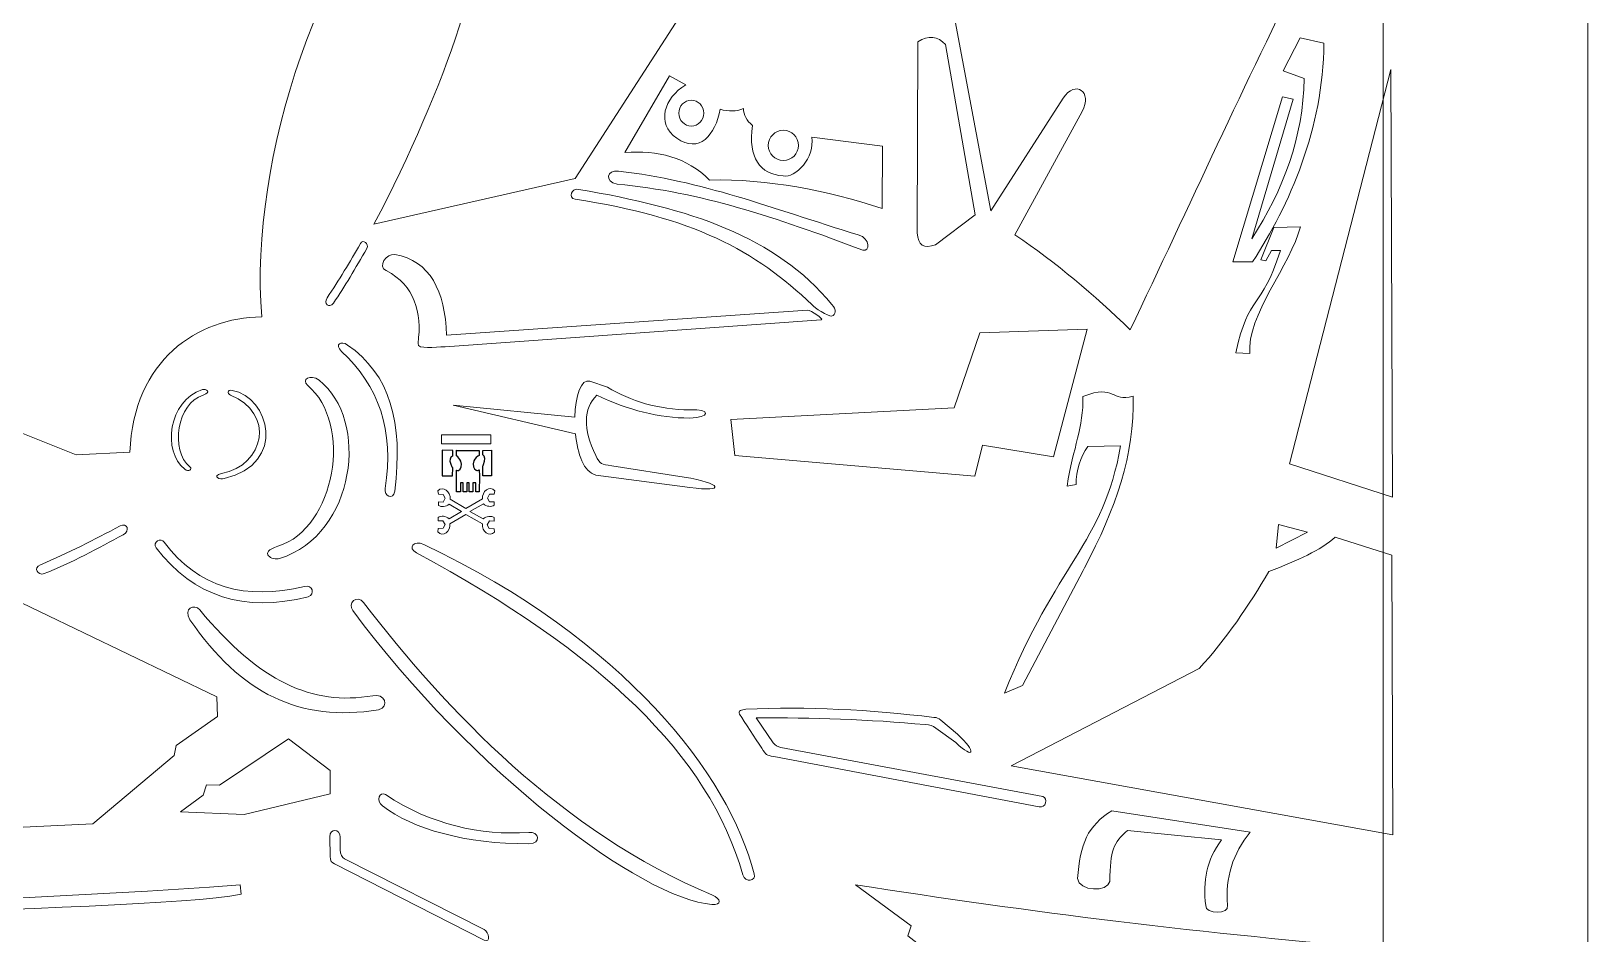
# Model space of a CAD drawing. Header units: centimetres. Extents: x -10 to 206, y -12 to 16.
# Drawn here: x 187.4 to 198.84, y -0.41 to 6.23 of the extents above; entities that cross this region are included whole.
import ezdxf

# ---------------------------------------------------------------- set-up
doc = ezdxf.new("R2010")
doc.units = ezdxf.units.CM
doc.header["$MEASUREMENT"] = 0
doc.layers.add('layer 1', color=7, linetype='Continuous', plot=False)

msp = doc.modelspace()

# ---------------------------------------------------------------- linework, layer by layer
at = {"layer": 'layer 1', "color": 7, "lineweight": 9}
msp.add_lwpolyline([(197.33625, -6.96712), (198.84105, -6.96712), (198.84105, 10.61528), (197.33625, 10.61528), (197.33625, -6.96712)], close=True, dxfattribs=at)
at = {"layer": 'layer 1', "color": 240, "lineweight": 9}
for centre, major_axis, ratio in [((192.24951, 5.62471), (0, 0.0953), 0.95918153), ((192.92637, 5.38742), (0, 0.11086), 1)]:
    msp.add_ellipse(centre, major_axis=major_axis, ratio=ratio, dxfattribs=at)
for points, knots in [([(182.8959, 9.22504), (182.8959, 9.22504), (182.8959, 5.0444), (182.8959, 5.0444), (182.8959, 5.0444), (182.8959, 5.0444), (187.7273, 3.11184), (187.7273, 3.11184), (187.7273, 3.11184), (187.7273, 3.11184), (188.1217, 3.13156), (188.1217, 3.13156), (188.1217, 3.13156), (188.14889, 3.80808), (188.61732, 4.1202), (189.0909, 4.1271), (189.0909, 4.1271), (188.99804, 5.28841), (189.52366, 6.88439), (190.36978, 7.7066), (190.36978, 7.7066), (190.61178, 7.94175), (190.79447, 7.82325), (190.78326, 7.49604), (190.78326, 7.49604), (190.75764, 6.74878), (190.45764, 5.84366), (189.91622, 4.80776), (189.91622, 4.80776), (189.91622, 4.80776), (191.39522, 5.143), (191.39522, 5.143), (191.39522, 5.143), (191.39522, 5.143), (192.3615, 6.64172), (192.3615, 6.64172), (192.3615, 6.64172), (193.09433, 7.07854), (194.07708, 6.90244), (194.18927, 6.2996), (194.18927, 6.2996), (194.18927, 6.2996), (194.45182, 4.90636), (194.45182, 4.90636), (194.45182, 4.90636), (194.45182, 4.90636), (194.98426, 5.7346), (194.98426, 5.7346), (194.98426, 5.7346), (195.07121, 5.86986), (195.20312, 5.78472), (195.1223, 5.636), (195.1223, 5.636), (195.1223, 5.636), (194.6293, 4.72888), (194.6293, 4.72888), (194.6293, 4.72888), (194.93303, 4.52832), (195.20902, 4.28612), (195.47726, 4.03226), (195.47726, 4.03226), (195.90452, 4.92838), (196.32821, 5.86621), (196.75906, 6.7206), (196.75906, 6.7206), (196.85043, 6.90181), (196.99533, 6.89687), (197.13374, 6.77976), (197.13374, 6.77976), (197.13374, 6.77976), (197.3901, 6.56284), (197.3901, 6.56284), (197.3901, 6.56284), (197.3901, 6.56284), (197.37038, 9.22504), (197.37038, 9.22504), (197.37038, 9.22504), (197.37038, 9.22504), (182.8959, 9.22504), (182.8959, 9.22504)], [0, 0, 0, 0, 0.04761905, 0.04761905, 0.04761905, 0.04761905, 0.0952381, 0.0952381, 0.0952381, 0.0952381, 0.14285714, 0.14285714, 0.14285714, 0.14285714, 0.19047619, 0.19047619, 0.19047619, 0.19047619, 0.23809524, 0.23809524, 0.23809524, 0.23809524, 0.28571429, 0.28571429, 0.28571429, 0.28571429, 0.33333333, 0.33333333, 0.33333333, 0.33333333, 0.38095238, 0.38095238, 0.38095238, 0.38095238, 0.42857143, 0.42857143, 0.42857143, 0.42857143, 0.47619048, 0.47619048, 0.47619048, 0.47619048, 0.52380952, 0.52380952, 0.52380952, 0.52380952, 0.57142857, 0.57142857, 0.57142857, 0.57142857, 0.61904762, 0.61904762, 0.61904762, 0.61904762, 0.66666667, 0.66666667, 0.66666667, 0.66666667, 0.71428571, 0.71428571, 0.71428571, 0.71428571, 0.76190476, 0.76190476, 0.76190476, 0.76190476, 0.80952381, 0.80952381, 0.80952381, 0.80952381, 0.85714286, 0.85714286, 0.85714286, 0.85714286, 0.9047619, 0.9047619, 0.9047619, 0.9047619, 1, 1, 1, 1]), ([(193.91463, 6.14966), (193.91463, 6.14966), (193.91046, 4.74437), (193.91046, 4.74437), (193.91046, 4.74437), (193.91602, 4.65403), (193.9605, 4.62484), (194.0439, 4.6568), (194.0439, 4.6568), (194.0439, 4.6568), (194.3358, 4.87781), (194.3358, 4.87781), (194.3358, 4.87781), (194.3358, 4.87781), (194.11896, 6.12881), (194.11896, 6.12881), (194.11896, 6.12881), (194.06196, 6.19137), (193.99385, 6.19831), (193.91463, 6.14966)], [0, 0, 0, 0, 0.16666667, 0.16666667, 0.16666667, 0.16666667, 0.33333333, 0.33333333, 0.33333333, 0.33333333, 0.5, 0.5, 0.5, 0.5, 0.66666667, 0.66666667, 0.66666667, 0.66666667, 1, 1, 1, 1]), ([(196.59642, 5.74484), (196.59642, 5.74484), (196.67538, 5.72792), (196.67538, 5.72792), (196.67538, 5.72792), (196.67538, 5.72792), (196.37082, 4.70144), (196.37082, 4.70144), (196.37082, 4.70144), (196.6009, 5.06028), (196.74988, 5.44617), (196.75434, 5.8802), (196.75434, 5.8802), (196.75434, 5.8802), (196.60206, 5.9366), (196.60206, 5.9366), (196.60206, 5.9366), (196.60206, 5.9366), (196.72614, 6.17912), (196.72614, 6.17912), (196.72614, 6.17912), (196.72614, 6.17912), (196.90098, 6.13964), (196.90098, 6.13964), (196.90098, 6.13964), (196.89464, 5.51079), (196.6491, 4.94833), (196.37646, 4.53224), (196.37646, 4.53224), (196.37646, 4.53224), (196.22982, 4.53224), (196.22982, 4.53224), (196.22982, 4.53224), (196.22982, 4.53224), (196.59642, 5.74484), (196.59642, 5.74484)], [0, 0, 0, 0, 0.1, 0.1, 0.1, 0.1, 0.2, 0.2, 0.2, 0.2, 0.3, 0.3, 0.3, 0.3, 0.4, 0.4, 0.4, 0.4, 0.5, 0.5, 0.5, 0.5, 0.6, 0.6, 0.6, 0.6, 0.7, 0.7, 0.7, 0.7, 0.8, 0.8, 0.8, 0.8, 1, 1, 1, 1]), ([(192.08808, 5.89895), (192.08808, 5.89895), (192.20867, 5.83282), (192.20867, 5.83282), (192.20867, 5.83282), (192.05015, 5.73592), (191.98846, 5.54829), (192.14254, 5.43993), (192.14254, 5.43993), (192.30607, 5.32493), (192.42779, 5.46199), (192.46152, 5.65388), (192.46152, 5.65388), (192.52375, 5.63443), (192.58079, 5.63574), (192.63268, 5.65777), (192.63268, 5.65777), (192.63397, 5.6111), (192.65601, 5.56962), (192.69881, 5.53329), (192.69881, 5.53329), (192.66508, 5.296), (192.75585, 5.17283), (192.92443, 5.16374), (192.92443, 5.16374), (193.01584, 5.14365), (193.15977, 5.29797), (193.13449, 5.44771), (193.13449, 5.44771), (193.13449, 5.44771), (193.65575, 5.38158), (193.65575, 5.38158), (193.65575, 5.38158), (193.65575, 5.38158), (193.65186, 4.92256), (193.65186, 4.92256), (193.65186, 4.92256), (193.23869, 5.05953), (192.8176, 5.1409), (192.38372, 5.13262), (192.38372, 5.13262), (192.21479, 5.3004), (192.00282, 5.3539), (191.76132, 5.3349), (191.76132, 5.3349), (191.76132, 5.3349), (192.08808, 5.89895), (192.08808, 5.89895)], [0, 0, 0, 0, 0.07692308, 0.07692308, 0.07692308, 0.07692308, 0.15384615, 0.15384615, 0.15384615, 0.15384615, 0.23076923, 0.23076923, 0.23076923, 0.23076923, 0.30769231, 0.30769231, 0.30769231, 0.30769231, 0.38461538, 0.38461538, 0.38461538, 0.38461538, 0.46153846, 0.46153846, 0.46153846, 0.46153846, 0.53846154, 0.53846154, 0.53846154, 0.53846154, 0.61538462, 0.61538462, 0.61538462, 0.61538462, 0.69230769, 0.69230769, 0.69230769, 0.69230769, 0.76923077, 0.76923077, 0.76923077, 0.76923077, 0.84615385, 0.84615385, 0.84615385, 0.84615385, 1, 1, 1, 1]), ([(197.39345, 5.94473), (197.39345, 5.94473), (197.4046, 2.80043), (197.4046, 2.80043), (197.4046, 2.80043), (197.4046, 2.80043), (196.6464, 3.04573), (196.6464, 3.04573), (196.6464, 3.04573), (196.6464, 3.04573), (197.39345, 5.94473), (197.39345, 5.94473)], [0, 0, 0, 0, 0.25, 0.25, 0.25, 0.25, 0.5, 0.5, 0.5, 0.5, 1, 1, 1, 1]), ([(191.70335, 5.1023), (191.61, 5.11807), (191.62855, 5.21026), (191.71401, 5.19824), (191.71401, 5.19824), (192.33115, 5.12764), (192.83154, 4.92774), (193.47717, 4.72898), (193.47717, 4.72898), (193.56935, 4.70463), (193.56387, 4.59959), (193.51022, 4.61727), (193.51022, 4.61727), (192.8683, 4.85847), (192.31669, 5.04622), (191.70335, 5.1023)], [0, 0, 0, 0, 0.2, 0.2, 0.2, 0.2, 0.4, 0.4, 0.4, 0.4, 0.6, 0.6, 0.6, 0.6, 1, 1, 1, 1]), ([(193.1373, 4.21518), (192.72187, 4.61594), (192.25687, 4.86141), (191.39505, 4.99115), (191.39505, 4.99115), (191.34423, 5.00079), (191.36437, 5.07686), (191.42271, 5.06323), (191.42271, 5.06323), (192.23716, 4.92625), (192.87256, 4.71864), (193.28231, 4.21847), (193.28231, 4.21847), (193.31886, 4.17893), (193.31487, 4.14019), (193.28078, 4.13275), (193.28078, 4.13275), (193.25566, 4.12727), (193.15244, 4.19655), (193.1373, 4.21518)], [0, 0, 0, 0, 0.16666667, 0.16666667, 0.16666667, 0.16666667, 0.33333333, 0.33333333, 0.33333333, 0.33333333, 0.5, 0.5, 0.5, 0.5, 0.66666667, 0.66666667, 0.66666667, 0.66666667, 1, 1, 1, 1]), ([(189.8164, 4.66543), (189.74095, 4.53017), (189.6587, 4.39735), (189.57209, 4.26575), (189.57209, 4.26575), (189.54572, 4.22409), (189.58328, 4.18521), (189.61945, 4.22834), (189.61945, 4.22834), (189.70094, 4.34887), (189.77958, 4.48396), (189.86476, 4.63041), (189.86476, 4.63041), (189.88153, 4.66387), (189.83667, 4.70102), (189.8164, 4.66543)], [0, 0, 0, 0, 0.2, 0.2, 0.2, 0.2, 0.4, 0.4, 0.4, 0.4, 0.6, 0.6, 0.6, 0.6, 1, 1, 1, 1]), ([(196.43614, 4.54496), (196.43614, 4.54496), (196.53262, 4.78348), (196.53262, 4.78348), (196.53262, 4.78348), (196.53262, 4.78348), (196.72826, 4.78884), (196.72826, 4.78884), (196.72826, 4.78884), (196.65705, 4.51514), (196.3317, 4.13332), (196.35574, 3.8562), (196.35574, 3.8562), (196.35574, 3.8562), (196.2539, 3.86156), (196.2539, 3.86156), (196.2539, 3.86156), (196.34502, 4.30019), (196.4415, 4.17066), (196.58086, 4.61464), (196.58086, 4.61464), (196.58086, 4.61464), (196.51628, 4.61497), (196.51628, 4.61497), (196.51628, 4.61497), (196.51628, 4.61497), (196.47366, 4.5396), (196.47366, 4.5396), (196.47366, 4.5396), (196.47366, 4.5396), (196.43614, 4.54496), (196.43614, 4.54496)], [0, 0, 0, 0, 0.11111111, 0.11111111, 0.11111111, 0.11111111, 0.22222222, 0.22222222, 0.22222222, 0.22222222, 0.33333333, 0.33333333, 0.33333333, 0.33333333, 0.44444444, 0.44444444, 0.44444444, 0.44444444, 0.55555556, 0.55555556, 0.55555556, 0.55555556, 0.66666667, 0.66666667, 0.66666667, 0.66666667, 0.77777778, 0.77777778, 0.77777778, 0.77777778, 1, 1, 1, 1]), ([(193.20386, 4.10457), (193.20386, 4.10457), (190.43872, 3.90727), (190.43872, 3.90727), (190.43872, 3.90727), (190.36481, 3.90727), (190.23644, 3.88393), (190.24033, 3.93061), (190.24033, 3.93061), (190.27064, 4.16597), (190.2152, 4.35658), (190.00693, 4.46743), (190.00693, 4.46743), (189.9382, 4.49466), (190.00952, 4.5958), (190.06917, 4.58413), (190.06917, 4.58413), (190.3298, 4.54362), (190.43872, 4.31347), (190.45039, 3.99285), (190.45039, 3.99285), (190.45039, 3.99285), (193.10284, 4.17494), (193.10284, 4.17494), (193.10284, 4.17494), (193.12751, 4.17676), (193.22986, 4.10786), (193.20386, 4.10457)], [0, 0, 0, 0, 0.125, 0.125, 0.125, 0.125, 0.25, 0.25, 0.25, 0.25, 0.375, 0.375, 0.375, 0.375, 0.5, 0.5, 0.5, 0.5, 0.625, 0.625, 0.625, 0.625, 0.75, 0.75, 0.75, 0.75, 1, 1, 1, 1]), ([(182.89328, 4.28691), (182.89328, 4.28691), (182.90635, -0.35294), (182.90635, -0.35294), (182.90635, -0.35294), (183.29299, -0.04253), (183.776, 0.20481), (184.4094, 0.23521), (184.4094, 0.23521), (184.4094, 0.23521), (187.84835, 0.40025), (187.84835, 0.40025), (187.84835, 0.40025), (187.84835, 0.40025), (188.44803, 0.90178), (188.44803, 0.90178), (188.44803, 0.90178), (188.44803, 0.90178), (188.46264, 0.97533), (188.46264, 0.97533), (188.46264, 0.97533), (188.46264, 0.97533), (188.76658, 1.18932), (188.76658, 1.18932), (188.76658, 1.18932), (188.76658, 1.18932), (188.76171, 1.33309), (188.76171, 1.33309), (188.76171, 1.33309), (188.76171, 1.33309), (187.12796, 2.11729), (187.12796, 2.11729), (187.12796, 2.11729), (186.2811, 1.78481), (185.33439, 1.5209), (184.85378, 1.65984), (184.85378, 1.65984), (184.69646, 1.70531), (184.64461, 1.93437), (184.77536, 2.05194), (184.77536, 2.05194), (185.14224, 2.38185), (185.60747, 2.56389), (186.05622, 2.70544), (186.05622, 2.70544), (186.05622, 2.70544), (182.89328, 4.28691), (182.89328, 4.28691)], [0, 0, 0, 0, 0.07692308, 0.07692308, 0.07692308, 0.07692308, 0.15384615, 0.15384615, 0.15384615, 0.15384615, 0.23076923, 0.23076923, 0.23076923, 0.23076923, 0.30769231, 0.30769231, 0.30769231, 0.30769231, 0.38461538, 0.38461538, 0.38461538, 0.38461538, 0.46153846, 0.46153846, 0.46153846, 0.46153846, 0.53846154, 0.53846154, 0.53846154, 0.53846154, 0.61538462, 0.61538462, 0.61538462, 0.61538462, 0.69230769, 0.69230769, 0.69230769, 0.69230769, 0.76923077, 0.76923077, 0.76923077, 0.76923077, 0.84615385, 0.84615385, 0.84615385, 0.84615385, 1, 1, 1, 1]), ([(192.54003, 3.37226), (192.54003, 3.37226), (194.1818, 3.45767), (194.1818, 3.45767), (194.1818, 3.45767), (194.1818, 3.45767), (194.3716, 4.00809), (194.3716, 4.00809), (194.3716, 4.00809), (194.3716, 4.00809), (195.15927, 4.03656), (195.15927, 4.03656), (195.15927, 4.03656), (195.15927, 4.03656), (194.91253, 3.09705), (194.91253, 3.09705), (194.91253, 3.09705), (194.91253, 3.09705), (194.39058, 3.18246), (194.39058, 3.18246), (194.39058, 3.18246), (194.39058, 3.18246), (194.33364, 2.9547), (194.33364, 2.9547), (194.33364, 2.9547), (194.33364, 2.9547), (192.5685, 3.10654), (192.5685, 3.10654), (192.5685, 3.10654), (192.5685, 3.10654), (192.54003, 3.37226), (192.54003, 3.37226)], [0, 0, 0, 0, 0.11111111, 0.11111111, 0.11111111, 0.11111111, 0.22222222, 0.22222222, 0.22222222, 0.22222222, 0.33333333, 0.33333333, 0.33333333, 0.33333333, 0.44444444, 0.44444444, 0.44444444, 0.44444444, 0.55555556, 0.55555556, 0.55555556, 0.55555556, 0.66666667, 0.66666667, 0.66666667, 0.66666667, 0.77777778, 0.77777778, 0.77777778, 0.77777778, 1, 1, 1, 1]), ([(189.6786, 3.87266), (189.62058, 3.92541), (189.67891, 3.95411), (189.72099, 3.91976), (189.72099, 3.91976), (190.03459, 3.70761), (190.13271, 3.34692), (190.06953, 2.84588), (190.06953, 2.84588), (190.05885, 2.77468), (189.98812, 2.80786), (189.99888, 2.86472), (189.99888, 2.86472), (190.06697, 3.29138), (189.94961, 3.62187), (189.6786, 3.87266)], [0, 0, 0, 0, 0.2, 0.2, 0.2, 0.2, 0.4, 0.4, 0.4, 0.4, 0.6, 0.6, 0.6, 0.6, 1, 1, 1, 1]), ([(189.42783, 3.6238), (189.38098, 3.66286), (189.44583, 3.71232), (189.51294, 3.66022), (189.51294, 3.66022), (189.88332, 3.37271), (189.78663, 2.52956), (189.22231, 2.34927), (189.22231, 2.34927), (189.17094, 2.33286), (189.05952, 2.39284), (189.21059, 2.44007), (189.21059, 2.44007), (189.63375, 2.57235), (189.76327, 3.34404), (189.42783, 3.6238)], [0, 0, 0, 0, 0.2, 0.2, 0.2, 0.2, 0.4, 0.4, 0.4, 0.4, 0.6, 0.6, 0.6, 0.6, 1, 1, 1, 1]), ([(191.39854, 3.26606), (191.41246, 3.11971), (191.45947, 2.98366), (191.54775, 2.96393), (191.54775, 2.96393), (191.54775, 2.96393), (192.2376, 2.87258), (192.2376, 2.87258), (192.2376, 2.87258), (192.5085, 2.83478), (192.47582, 2.90403), (192.19665, 2.94818), (192.19665, 2.94818), (192.19665, 2.94818), (191.66417, 3.0324), (191.66417, 3.0324), (191.66417, 3.0324), (191.58852, 3.04436), (191.58057, 3.03818), (191.54692, 3.10807), (191.54692, 3.10807), (191.45272, 3.30362), (191.45509, 3.45087), (191.55405, 3.54983), (191.55405, 3.54983), (191.78585, 3.44298), (192.01422, 3.38051), (192.2376, 3.38288), (192.2376, 3.38288), (192.38565, 3.38393), (192.4014, 3.45113), (192.2376, 3.44273), (192.2376, 3.44273), (192.00477, 3.44481), (191.80683, 3.50677), (191.6328, 3.60968), (191.6328, 3.60968), (191.6328, 3.60968), (191.50365, 3.65378), (191.50365, 3.65378), (191.50365, 3.65378), (191.43926, 3.67544), (191.39764, 3.5416), (191.3926, 3.3895), (191.3926, 3.3895), (191.3926, 3.3895), (190.49968, 3.47665), (190.49968, 3.47665), (190.49968, 3.47665), (190.49968, 3.47665), (191.39854, 3.26606), (191.39854, 3.26606)], [0, 0, 0, 0, 0.07142857, 0.07142857, 0.07142857, 0.07142857, 0.14285714, 0.14285714, 0.14285714, 0.14285714, 0.21428571, 0.21428571, 0.21428571, 0.21428571, 0.28571429, 0.28571429, 0.28571429, 0.28571429, 0.35714286, 0.35714286, 0.35714286, 0.35714286, 0.42857143, 0.42857143, 0.42857143, 0.42857143, 0.5, 0.5, 0.5, 0.5, 0.57142857, 0.57142857, 0.57142857, 0.57142857, 0.64285714, 0.64285714, 0.64285714, 0.64285714, 0.71428571, 0.71428571, 0.71428571, 0.71428571, 0.78571429, 0.78571429, 0.78571429, 0.78571429, 0.85714286, 0.85714286, 0.85714286, 0.85714286, 1, 1, 1, 1]), ([(188.56327, 3.02285), (188.5842, 3.0054), (188.55523, 2.9833), (188.52524, 3.00658), (188.52524, 3.00658), (188.35977, 3.13503), (188.40297, 3.51172), (188.65509, 3.59227), (188.65509, 3.59227), (188.67804, 3.5996), (188.72781, 3.5728), (188.66033, 3.5517), (188.66033, 3.5517), (188.47127, 3.4926), (188.4134, 3.14784), (188.56327, 3.02285)], [0, 0, 0, 0, 0.2, 0.2, 0.2, 0.2, 0.4, 0.4, 0.4, 0.4, 0.6, 0.6, 0.6, 0.6, 1, 1, 1, 1]), ([(188.86242, 3.55174), (188.83586, 3.56252), (188.83546, 3.59317), (188.87478, 3.58617), (188.87478, 3.58617), (189.1432, 3.53836), (189.28397, 3.04987), (188.81466, 2.93706), (188.81466, 2.93706), (188.78742, 2.92594), (188.71959, 2.95591), (188.7947, 2.97398), (188.7947, 2.97398), (189.11846, 3.0362), (189.1865, 3.42016), (188.86242, 3.55174)], [0, 0, 0, 0, 0.2, 0.2, 0.2, 0.2, 0.4, 0.4, 0.4, 0.4, 0.6, 0.6, 0.6, 0.6, 1, 1, 1, 1]), ([(195.01264, 2.88275), (195.0578, 3.16922), (195.13359, 3.31477), (195.12906, 3.54197), (195.12906, 3.54197), (195.37435, 3.63559), (195.33054, 3.49402), (195.49743, 3.54355), (195.49743, 3.54355), (195.51084, 3.11306), (195.3692, 2.71731), (195.14029, 2.28091), (195.14029, 2.28091), (195.14029, 2.28091), (195.13086, 2.26305), (195.13086, 2.26305), (195.13086, 2.26305), (195.13086, 2.26305), (194.68477, 1.41732), (194.68477, 1.41732), (194.68477, 1.41732), (194.68477, 1.41732), (194.55191, 1.36038), (194.55191, 1.36038), (194.55191, 1.36038), (194.93109, 2.30808), (195.27873, 2.4564), (195.4057, 3.17818), (195.4057, 3.17818), (195.4057, 3.17818), (195.16386, 3.17408), (195.16386, 3.17408), (195.16386, 3.17408), (195.11425, 3.09841), (195.07607, 2.99496), (195.07876, 2.89317), (195.07876, 2.89317), (195.07876, 2.89317), (195.01264, 2.88275), (195.01264, 2.88275)], [0, 0, 0, 0, 0.09090909, 0.09090909, 0.09090909, 0.09090909, 0.18181818, 0.18181818, 0.18181818, 0.18181818, 0.27272727, 0.27272727, 0.27272727, 0.27272727, 0.36363636, 0.36363636, 0.36363636, 0.36363636, 0.45454545, 0.45454545, 0.45454545, 0.45454545, 0.54545455, 0.54545455, 0.54545455, 0.54545455, 0.63636364, 0.63636364, 0.63636364, 0.63636364, 0.72727273, 0.72727273, 0.72727273, 0.72727273, 0.81818182, 0.81818182, 0.81818182, 0.81818182, 1, 1, 1, 1]), ([(190.41402, 3.25976), (190.41402, 3.25976), (190.77522, 3.25976), (190.77522, 3.25976), (190.77522, 3.25976), (190.77522, 3.25976), (190.77522, 3.19424), (190.77522, 3.19424), (190.77522, 3.19424), (190.77522, 3.19424), (190.41402, 3.19424), (190.41402, 3.19424), (190.41402, 3.19424), (190.41402, 3.19424), (190.41402, 3.25976), (190.41402, 3.25976)], [0, 0, 0, 0, 0.2, 0.2, 0.2, 0.2, 0.4, 0.4, 0.4, 0.4, 0.6, 0.6, 0.6, 0.6, 1, 1, 1, 1]), ([(190.49548, 3.14524), (190.49548, 3.14524), (190.49548, 3.10767), (190.49548, 3.10767), (190.49548, 3.10767), (190.47593, 3.10056), (190.47236, 3.07064), (190.48342, 3.04021), (190.48342, 3.04021), (190.4865, 3.03173), (190.49069, 3.02411), (190.49554, 3.01771), (190.49554, 3.01771), (190.49554, 3.01771), (190.49485, 2.95749), (190.49485, 2.95749), (190.49485, 2.95749), (190.49485, 2.95749), (190.41898, 2.95735), (190.41898, 2.95735), (190.41898, 2.95735), (190.41898, 2.95735), (190.41898, 3.14551), (190.41898, 3.14551), (190.41898, 3.14551), (190.41898, 3.14551), (190.49422, 3.14451), (190.49422, 3.14451)], [0, 0, 0, 0, 0.125, 0.125, 0.125, 0.125, 0.25, 0.25, 0.25, 0.25, 0.375, 0.375, 0.375, 0.375, 0.5, 0.5, 0.5, 0.5, 0.625, 0.625, 0.625, 0.625, 0.75, 0.75, 0.75, 0.75, 1, 1, 1, 1]), ([(190.52361, 3.14551), (190.52361, 3.14551), (190.52419, 3.10445), (190.52419, 3.10445), (190.52419, 3.10445), (190.53566, 3.09712), (190.54832, 3.08297), (190.55446, 3.06607), (190.55446, 3.06607), (190.56551, 3.03564), (190.55861, 3.00499), (190.53905, 2.99788), (190.53905, 2.99788), (190.53296, 2.99567), (190.53078, 2.99673), (190.52419, 2.99915), (190.52419, 2.99915), (190.52419, 2.99915), (190.52419, 2.95736), (190.52419, 2.95736), (190.52419, 2.95736), (190.52419, 2.95736), (190.5241, 2.95754), (190.5241, 2.95754), (190.5241, 2.95754), (190.5241, 2.95754), (190.52408, 2.84054), (190.52408, 2.84054), (190.52408, 2.84054), (190.52408, 2.84054), (190.55172, 2.84038), (190.55172, 2.84038), (190.55172, 2.84038), (190.55172, 2.84038), (190.5517, 2.90695), (190.5517, 2.90695), (190.5517, 2.90695), (190.5517, 2.90695), (190.57186, 2.90695), (190.57186, 2.90695), (190.57186, 2.90695), (190.57186, 2.90695), (190.5722, 2.84027), (190.5722, 2.84027), (190.5722, 2.84027), (190.5722, 2.84027), (190.59858, 2.84013), (190.59858, 2.84013), (190.59858, 2.84013), (190.59858, 2.84013), (190.59874, 2.90695), (190.59874, 2.90695), (190.59874, 2.90695), (190.59874, 2.90695), (190.61722, 2.90696), (190.61722, 2.90696), (190.61722, 2.90696), (190.61722, 2.90696), (190.6172, 2.84003), (190.6172, 2.84003), (190.6172, 2.84003), (190.6172, 2.84003), (190.64388, 2.83988), (190.64388, 2.83988), (190.64388, 2.83988), (190.64388, 2.83988), (190.64391, 2.90696), (190.64391, 2.90696), (190.64391, 2.90696), (190.64391, 2.90696), (190.66426, 2.90695), (190.66426, 2.90695), (190.66426, 2.90695), (190.66426, 2.90695), (190.66436, 2.83976), (190.66436, 2.83976), (190.66436, 2.83976), (190.66436, 2.83976), (190.69108, 2.83959), (190.69108, 2.83959), (190.69108, 2.83959), (190.69108, 2.83959), (190.69151, 2.95756), (190.69151, 2.95756), (190.69151, 2.95756), (190.69151, 2.95756), (190.69042, 3.0018), (190.69042, 3.0018), (190.69042, 3.0018), (190.68258, 2.99791), (190.67447, 2.99689), (190.66715, 2.99956), (190.66715, 2.99956), (190.64758, 3.00668), (190.64069, 3.03733), (190.65174, 3.06775), (190.65174, 3.06775), (190.65863, 3.08673), (190.67768, 3.10205), (190.69075, 3.10855), (190.69075, 3.10855), (190.69075, 3.10855), (190.69075, 3.14524), (190.69075, 3.14524), (190.69075, 3.14524), (190.69075, 3.14524), (190.52482, 3.14524), (190.52482, 3.14524)], [0, 0, 0, 0, 0.03571429, 0.03571429, 0.03571429, 0.03571429, 0.07142857, 0.07142857, 0.07142857, 0.07142857, 0.10714286, 0.10714286, 0.10714286, 0.10714286, 0.14285714, 0.14285714, 0.14285714, 0.14285714, 0.17857143, 0.17857143, 0.17857143, 0.17857143, 0.21428571, 0.21428571, 0.21428571, 0.21428571, 0.25, 0.25, 0.25, 0.25, 0.28571429, 0.28571429, 0.28571429, 0.28571429, 0.32142857, 0.32142857, 0.32142857, 0.32142857, 0.35714286, 0.35714286, 0.35714286, 0.35714286, 0.39285714, 0.39285714, 0.39285714, 0.39285714, 0.42857143, 0.42857143, 0.42857143, 0.42857143, 0.46428571, 0.46428571, 0.46428571, 0.46428571, 0.5, 0.5, 0.5, 0.5, 0.53571429, 0.53571429, 0.53571429, 0.53571429, 0.57142857, 0.57142857, 0.57142857, 0.57142857, 0.60714286, 0.60714286, 0.60714286, 0.60714286, 0.64285714, 0.64285714, 0.64285714, 0.64285714, 0.67857143, 0.67857143, 0.67857143, 0.67857143, 0.71428571, 0.71428571, 0.71428571, 0.71428571, 0.75, 0.75, 0.75, 0.75, 0.78571429, 0.78571429, 0.78571429, 0.78571429, 0.82142857, 0.82142857, 0.82142857, 0.82142857, 0.85714286, 0.85714286, 0.85714286, 0.85714286, 0.89285714, 0.89285714, 0.89285714, 0.89285714, 0.92857143, 0.92857143, 0.92857143, 0.92857143, 1, 1, 1, 1]), ([(190.71664, 3.02852), (190.71664, 3.02852), (190.71775, 2.95736), (190.71775, 2.95736), (190.71775, 2.95736), (190.71775, 2.95736), (190.78018, 2.95735), (190.78018, 2.95735), (190.78018, 2.95735), (190.78018, 2.95735), (190.78018, 3.14551), (190.78018, 3.14551), (190.78018, 3.14551), (190.78018, 3.14551), (190.71703, 3.14524), (190.71703, 3.14524), (190.71703, 3.14524), (190.71703, 3.14524), (190.71703, 3.11225), (190.71703, 3.11225), (190.71703, 3.11225), (190.73659, 3.10513), (190.73385, 3.07233), (190.72278, 3.04189), (190.72278, 3.04189), (190.72106, 3.03714), (190.71897, 3.03265), (190.71664, 3.02852)], [0, 0, 0, 0, 0.125, 0.125, 0.125, 0.125, 0.25, 0.25, 0.25, 0.25, 0.375, 0.375, 0.375, 0.375, 0.5, 0.5, 0.5, 0.5, 0.625, 0.625, 0.625, 0.625, 0.75, 0.75, 0.75, 0.75, 1, 1, 1, 1]), ([(190.6223, 2.69465), (190.6223, 2.69465), (190.72108, 2.75134), (190.72108, 2.75134), (190.72108, 2.75134), (190.74312, 2.73007), (190.78149, 2.72878), (190.80068, 2.74127), (190.80068, 2.74127), (190.80068, 2.74127), (190.80029, 2.76719), (190.80029, 2.76719), (190.80029, 2.76719), (190.80029, 2.76719), (190.76634, 2.76661), (190.76634, 2.76661), (190.76634, 2.76661), (190.76634, 2.76661), (190.75031, 2.7946), (190.75031, 2.7946), (190.75031, 2.7946), (190.75031, 2.7946), (190.76537, 2.82201), (190.76537, 2.82201), (190.76537, 2.82201), (190.76537, 2.82201), (190.80028, 2.82406), (190.80028, 2.82406), (190.80028, 2.82406), (190.80028, 2.82406), (190.80418, 2.84793), (190.80418, 2.84793), (190.80418, 2.84793), (190.76652, 2.89118), (190.70835, 2.84136), (190.71482, 2.78807), (190.71482, 2.78807), (190.71482, 2.78807), (190.59266, 2.71875), (190.59266, 2.71875), (190.59266, 2.71875), (190.59266, 2.71875), (190.47591, 2.78691), (190.47591, 2.78691), (190.47591, 2.78691), (190.48238, 2.8402), (190.42421, 2.89002), (190.38655, 2.84678), (190.38655, 2.84678), (190.38655, 2.84678), (190.39045, 2.82291), (190.39045, 2.82291), (190.39045, 2.82291), (190.39045, 2.82291), (190.42536, 2.82085), (190.42536, 2.82085), (190.42536, 2.82085), (190.42536, 2.82085), (190.44042, 2.79344), (190.44042, 2.79344), (190.44042, 2.79344), (190.44042, 2.79344), (190.42438, 2.76545), (190.42438, 2.76545), (190.42438, 2.76545), (190.42438, 2.76545), (190.39044, 2.76603), (190.39044, 2.76603), (190.39044, 2.76603), (190.39044, 2.76603), (190.39005, 2.74011), (190.39005, 2.74011), (190.39005, 2.74011), (190.40924, 2.72762), (190.44761, 2.72891), (190.46965, 2.75019), (190.46965, 2.75019), (190.46965, 2.75019), (190.55933, 2.69475), (190.55933, 2.69475), (190.55933, 2.69475), (190.55933, 2.69475), (190.46849, 2.64261), (190.46849, 2.64261), (190.46849, 2.64261), (190.44645, 2.66389), (190.40808, 2.66517), (190.38889, 2.65269), (190.38889, 2.65269), (190.38889, 2.65269), (190.38928, 2.62676), (190.38928, 2.62676), (190.38928, 2.62676), (190.38928, 2.62676), (190.42323, 2.62735), (190.42323, 2.62735), (190.42323, 2.62735), (190.42323, 2.62735), (190.43926, 2.59935), (190.43926, 2.59935), (190.43926, 2.59935), (190.43926, 2.59935), (190.4242, 2.57194), (190.4242, 2.57194), (190.4242, 2.57194), (190.4242, 2.57194), (190.38929, 2.56989), (190.38929, 2.56989), (190.38929, 2.56989), (190.38929, 2.56989), (190.38539, 2.54602), (190.38539, 2.54602), (190.38539, 2.54602), (190.42305, 2.50277), (190.48122, 2.55259), (190.47475, 2.60588), (190.47475, 2.60588), (190.47475, 2.60588), (190.5915, 2.67404), (190.5915, 2.67404), (190.5915, 2.67404), (190.5915, 2.67404), (190.71366, 2.60472), (190.71366, 2.60472), (190.71366, 2.60472), (190.70719, 2.55144), (190.76536, 2.50161), (190.80302, 2.54486), (190.80302, 2.54486), (190.80302, 2.54486), (190.79912, 2.56873), (190.79912, 2.56873), (190.79912, 2.56873), (190.79912, 2.56873), (190.76421, 2.57078), (190.76421, 2.57078), (190.76421, 2.57078), (190.76421, 2.57078), (190.74915, 2.59819), (190.74915, 2.59819), (190.74915, 2.59819), (190.74915, 2.59819), (190.76519, 2.62619), (190.76519, 2.62619), (190.76519, 2.62619), (190.76519, 2.62619), (190.79913, 2.6256), (190.79913, 2.6256), (190.79913, 2.6256), (190.79913, 2.6256), (190.79952, 2.65153), (190.79952, 2.65153), (190.79952, 2.65153), (190.78034, 2.66401), (190.74196, 2.66273), (190.71992, 2.64145), (190.71992, 2.64145), (190.71992, 2.64145), (190.6223, 2.69465), (190.6223, 2.69465)], [0, 0, 0, 0, 0.02439024, 0.02439024, 0.02439024, 0.02439024, 0.04878049, 0.04878049, 0.04878049, 0.04878049, 0.07317073, 0.07317073, 0.07317073, 0.07317073, 0.09756098, 0.09756098, 0.09756098, 0.09756098, 0.12195122, 0.12195122, 0.12195122, 0.12195122, 0.14634146, 0.14634146, 0.14634146, 0.14634146, 0.17073171, 0.17073171, 0.17073171, 0.17073171, 0.19512195, 0.19512195, 0.19512195, 0.19512195, 0.2195122, 0.2195122, 0.2195122, 0.2195122, 0.24390244, 0.24390244, 0.24390244, 0.24390244, 0.26829268, 0.26829268, 0.26829268, 0.26829268, 0.29268293, 0.29268293, 0.29268293, 0.29268293, 0.31707317, 0.31707317, 0.31707317, 0.31707317, 0.34146341, 0.34146341, 0.34146341, 0.34146341, 0.36585366, 0.36585366, 0.36585366, 0.36585366, 0.3902439, 0.3902439, 0.3902439, 0.3902439, 0.41463415, 0.41463415, 0.41463415, 0.41463415, 0.43902439, 0.43902439, 0.43902439, 0.43902439, 0.46341463, 0.46341463, 0.46341463, 0.46341463, 0.48780488, 0.48780488, 0.48780488, 0.48780488, 0.51219512, 0.51219512, 0.51219512, 0.51219512, 0.53658537, 0.53658537, 0.53658537, 0.53658537, 0.56097561, 0.56097561, 0.56097561, 0.56097561, 0.58536585, 0.58536585, 0.58536585, 0.58536585, 0.6097561, 0.6097561, 0.6097561, 0.6097561, 0.63414634, 0.63414634, 0.63414634, 0.63414634, 0.65853659, 0.65853659, 0.65853659, 0.65853659, 0.68292683, 0.68292683, 0.68292683, 0.68292683, 0.70731707, 0.70731707, 0.70731707, 0.70731707, 0.73170732, 0.73170732, 0.73170732, 0.73170732, 0.75609756, 0.75609756, 0.75609756, 0.75609756, 0.7804878, 0.7804878, 0.7804878, 0.7804878, 0.80487805, 0.80487805, 0.80487805, 0.80487805, 0.82926829, 0.82926829, 0.82926829, 0.82926829, 0.85365854, 0.85365854, 0.85365854, 0.85365854, 0.87804878, 0.87804878, 0.87804878, 0.87804878, 0.90243902, 0.90243902, 0.90243902, 0.90243902, 0.92682927, 0.92682927, 0.92682927, 0.92682927, 0.95121951, 0.95121951, 0.95121951, 0.95121951, 1, 1, 1, 1]), ([(187.46455, 2.3047), (187.674, 2.39067), (187.85647, 2.48898), (188.05117, 2.58903), (188.05117, 2.58903), (188.10151, 2.6149), (188.12713, 2.55367), (188.07288, 2.52461), (188.07288, 2.52461), (187.89055, 2.42696), (187.69976, 2.32017), (187.48537, 2.23726), (187.48537, 2.23726), (187.45092, 2.22394), (187.40465, 2.28011), (187.46455, 2.3047)], [0, 0, 0, 0, 0.2, 0.2, 0.2, 0.2, 0.4, 0.4, 0.4, 0.4, 0.6, 0.6, 0.6, 0.6, 1, 1, 1, 1]), ([(196.56778, 2.59973), (196.56778, 2.59973), (196.54955, 2.42597), (196.54955, 2.42597), (196.54955, 2.42597), (196.54955, 2.42597), (196.7802, 2.54398), (196.7802, 2.54398), (196.7802, 2.54398), (196.7802, 2.54398), (196.56778, 2.59973), (196.56778, 2.59973)], [0, 0, 0, 0, 0.25, 0.25, 0.25, 0.25, 0.5, 0.5, 0.5, 0.5, 1, 1, 1, 1]), ([(188.31451, 2.42807), (188.28475, 2.47359), (188.35076, 2.50511), (188.37431, 2.46993), (188.37431, 2.46993), (188.62359, 2.1352), (188.97317, 2.04026), (189.40586, 2.14402), (189.40586, 2.14402), (189.46665, 2.15898), (189.48459, 2.08622), (189.43277, 2.06927), (189.43277, 2.06927), (188.96432, 1.94967), (188.59157, 2.06927), (188.31451, 2.42807)], [0, 0, 0, 0, 0.2, 0.2, 0.2, 0.2, 0.4, 0.4, 0.4, 0.4, 0.6, 0.6, 0.6, 0.6, 1, 1, 1, 1]), ([(190.22909, 2.39198), (191.5795, 1.66208), (192.37745, 0.90766), (192.62821, 0.02461), (192.62821, 0.02461), (192.64643, -0.0365), (192.729, -0.02318), (192.71232, 0.03175), (192.71232, 0.03175), (192.52504, 0.75692), (191.75868, 1.75476), (190.28207, 2.45379), (190.28207, 2.45379), (190.20789, 2.48992), (190.16136, 2.42465), (190.22909, 2.39198)], [0, 0, 0, 0, 0.2, 0.2, 0.2, 0.2, 0.4, 0.4, 0.4, 0.4, 0.6, 0.6, 0.6, 0.6, 1, 1, 1, 1]), ([(197.4063, 0.31793), (197.4063, 0.31793), (197.40027, 2.37416), (197.40027, 2.37416), (197.40027, 2.37416), (197.40027, 2.37416), (196.9842, 2.50682), (196.9842, 2.50682), (196.9842, 2.50682), (196.87365, 2.41034), (196.71285, 2.33798), (196.49577, 2.25356), (196.49577, 2.25356), (196.34956, 2.00933), (196.18174, 1.75204), (195.98322, 1.54202), (195.98322, 1.54202), (195.98322, 1.54202), (194.60235, 0.82445), (194.60235, 0.82445), (194.60235, 0.82445), (194.60235, 0.82445), (197.4063, 0.31793), (197.4063, 0.31793)], [0, 0, 0, 0, 0.14285714, 0.14285714, 0.14285714, 0.14285714, 0.28571429, 0.28571429, 0.28571429, 0.28571429, 0.42857143, 0.42857143, 0.42857143, 0.42857143, 0.57142857, 0.57142857, 0.57142857, 0.57142857, 0.71428571, 0.71428571, 0.71428571, 0.71428571, 1, 1, 1, 1]), ([(189.76092, 1.96659), (190.6416, 0.77798), (191.88702, -0.15341), (192.40127, -0.19348), (192.40127, -0.19348), (192.47518, -0.19888), (192.46977, -0.15362), (192.40127, -0.12284), (192.40127, -0.12284), (191.30055, 0.33757), (190.4482, 1.2318), (189.8403, 2.02658), (189.8403, 2.02658), (189.79272, 2.09107), (189.71874, 2.01827), (189.76092, 1.96659)], [0, 0, 0, 0, 0.2, 0.2, 0.2, 0.2, 0.4, 0.4, 0.4, 0.4, 0.6, 0.6, 0.6, 0.6, 1, 1, 1, 1]), ([(188.56356, 1.8996), (188.93545, 1.35571), (189.37263, 1.14498), (189.94886, 1.2376), (189.94886, 1.2376), (190.03555, 1.26372), (189.99514, 1.36186), (189.90757, 1.34065), (189.90757, 1.34065), (189.45703, 1.26563), (189.07953, 1.44273), (188.63517, 1.97277), (188.63517, 1.97277), (188.59316, 2.01974), (188.51462, 1.98368), (188.56356, 1.8996)], [0, 0, 0, 0, 0.2, 0.2, 0.2, 0.2, 0.4, 0.4, 0.4, 0.4, 0.6, 0.6, 0.6, 0.6, 1, 1, 1, 1]), ([(192.64924, 1.24156), (193.10421, 1.26253), (193.56164, 1.23903), (194.0325, 1.18195), (194.0325, 1.18195), (194.05778, 1.17889), (194.06532, 1.17873), (194.08444, 1.16235), (194.08444, 1.16235), (194.08444, 1.16235), (194.20776, 1.05764), (194.20776, 1.05764), (194.20776, 1.05764), (194.34797, 0.92731), (194.33196, 0.86587), (194.1943, 0.99607), (194.1943, 0.99607), (194.1943, 0.99607), (194.04846, 1.10265), (194.04846, 1.10265), (194.04846, 1.10265), (194.01897, 1.12478), (194.00687, 1.12527), (193.96975, 1.12876), (193.96975, 1.12876), (193.56239, 1.16717), (193.13185, 1.18022), (192.72716, 1.17778), (192.72716, 1.17778), (192.72716, 1.17778), (192.85043, 0.99582), (192.85043, 0.99582), (192.85043, 0.99582), (192.86616, 0.976), (192.88511, 0.96722), (192.90884, 0.96162), (192.90884, 0.96162), (192.90884, 0.96162), (194.83365, 0.599), (194.83365, 0.599), (194.83365, 0.599), (194.87573, 0.58876), (194.85566, 0.51191), (194.80673, 0.52497), (194.80673, 0.52497), (194.80673, 0.52497), (192.85663, 0.89359), (192.85663, 0.89359), (192.85663, 0.89359), (192.79705, 0.90484), (192.802, 0.90425), (192.76719, 0.95616), (192.76719, 0.95616), (192.72035, 1.02603), (192.64037, 1.14778), (192.60458, 1.20579), (192.60458, 1.20579), (192.58999, 1.23242), (192.62021, 1.23843), (192.64924, 1.24156)], [0, 0, 0, 0, 0.0625, 0.0625, 0.0625, 0.0625, 0.125, 0.125, 0.125, 0.125, 0.1875, 0.1875, 0.1875, 0.1875, 0.25, 0.25, 0.25, 0.25, 0.3125, 0.3125, 0.3125, 0.3125, 0.375, 0.375, 0.375, 0.375, 0.4375, 0.4375, 0.4375, 0.4375, 0.5, 0.5, 0.5, 0.5, 0.5625, 0.5625, 0.5625, 0.5625, 0.625, 0.625, 0.625, 0.625, 0.6875, 0.6875, 0.6875, 0.6875, 0.75, 0.75, 0.75, 0.75, 0.8125, 0.8125, 0.8125, 0.8125, 0.875, 0.875, 0.875, 0.875, 1, 1, 1, 1]), ([(188.49387, 0.48823), (188.49387, 0.48823), (188.65995, 0.60933), (188.65995, 0.60933), (188.65995, 0.60933), (188.65995, 0.60933), (188.68528, 0.6857), (188.68528, 0.6857), (188.68528, 0.6857), (188.68528, 0.6857), (188.78161, 0.68241), (188.78161, 0.68241), (188.78161, 0.68241), (188.78161, 0.68241), (189.28768, 1.02393), (189.28768, 1.02393), (189.28768, 1.02393), (189.28768, 1.02393), (189.59449, 0.79017), (189.59449, 0.79017), (189.59449, 0.79017), (189.59449, 0.79017), (189.59449, 0.61972), (189.59449, 0.61972), (189.59449, 0.61972), (189.59449, 0.61972), (188.96139, 0.46875), (188.96139, 0.46875), (188.96139, 0.46875), (188.96139, 0.46875), (188.49387, 0.48823), (188.49387, 0.48823)], [0, 0, 0, 0, 0.11111111, 0.11111111, 0.11111111, 0.11111111, 0.22222222, 0.22222222, 0.22222222, 0.22222222, 0.33333333, 0.33333333, 0.33333333, 0.33333333, 0.44444444, 0.44444444, 0.44444444, 0.44444444, 0.55555556, 0.55555556, 0.55555556, 0.55555556, 0.66666667, 0.66666667, 0.66666667, 0.66666667, 0.77777778, 0.77777778, 0.77777778, 0.77777778, 1, 1, 1, 1]), ([(189.97965, 0.53083), (189.92598, 0.5708), (189.96115, 0.63951), (190.0004, 0.61383), (190.0004, 0.61383), (190.33793, 0.3925), (190.69483, 0.31365), (191.0545, 0.33578), (191.0545, 0.33578), (191.12945, 0.34573), (191.15244, 0.25224), (191.0545, 0.25278), (191.0545, 0.25278), (190.59089, 0.25019), (190.20251, 0.36052), (189.97965, 0.53083)], [0, 0, 0, 0, 0.2, 0.2, 0.2, 0.2, 0.4, 0.4, 0.4, 0.4, 0.6, 0.6, 0.6, 0.6, 1, 1, 1, 1]), ([(195.08996, -0.00386), (195.10611, 0.25058), (195.16433, 0.38665), (195.34189, 0.49587), (195.34189, 0.49587), (195.34189, 0.49587), (196.35787, 0.33893), (196.35787, 0.33893), (196.35787, 0.33893), (196.2319, 0.17958), (196.1727, 0.00267), (196.19267, -0.19797), (196.19267, -0.19797), (196.20919, -0.27368), (196.02747, -0.26267), (196.0316, -0.2021), (196.0316, -0.2021), (196.00956, -0.02006), (196.03709, 0.13207), (196.14724, 0.28111), (196.14724, 0.28111), (196.14724, 0.28111), (195.45753, 0.35132), (195.45753, 0.35132), (195.45753, 0.35132), (195.34892, 0.25954), (195.33178, 0.20539), (195.32537, -0.02451), (195.32537, -0.02451), (195.31711, -0.10436), (195.09409, -0.09748), (195.08996, -0.00386)], [0, 0, 0, 0, 0.11111111, 0.11111111, 0.11111111, 0.11111111, 0.22222222, 0.22222222, 0.22222222, 0.22222222, 0.33333333, 0.33333333, 0.33333333, 0.33333333, 0.44444444, 0.44444444, 0.44444444, 0.44444444, 0.55555556, 0.55555556, 0.55555556, 0.55555556, 0.66666667, 0.66666667, 0.66666667, 0.66666667, 0.77777778, 0.77777778, 0.77777778, 0.77777778, 1, 1, 1, 1]), ([(189.59216, 0.30344), (189.59216, 0.30344), (189.59479, 0.16016), (189.59479, 0.16016), (189.59479, 0.16016), (189.59474, 0.12948), (189.60562, 0.11083), (189.62742, 0.10419), (189.62742, 0.10419), (189.62742, 0.10419), (190.7265, -0.45688), (190.7265, -0.45688), (190.7265, -0.45688), (190.77606, -0.47473), (190.76485, -0.40054), (190.7265, -0.37768), (190.7265, -0.37768), (190.7265, -0.37768), (189.69919, 0.14175), (189.69919, 0.14175), (189.69919, 0.14175), (189.68036, 0.15476), (189.66967, 0.17274), (189.66918, 0.20922), (189.66918, 0.20922), (189.66918, 0.20922), (189.66836, 0.30112), (189.66836, 0.30112), (189.66836, 0.30112), (189.66674, 0.3634), (189.59296, 0.36909), (189.59216, 0.30344)], [0, 0, 0, 0, 0.11111111, 0.11111111, 0.11111111, 0.11111111, 0.22222222, 0.22222222, 0.22222222, 0.22222222, 0.33333333, 0.33333333, 0.33333333, 0.33333333, 0.44444444, 0.44444444, 0.44444444, 0.44444444, 0.55555556, 0.55555556, 0.55555556, 0.55555556, 0.66666667, 0.66666667, 0.66666667, 0.66666667, 0.77777778, 0.77777778, 0.77777778, 0.77777778, 1, 1, 1, 1]), ([(183.62805, -0.53252), (183.7369, -0.21712), (186.5396, -0.22626), (188.93225, -0.05019), (188.93225, -0.05019), (188.93225, -0.05019), (188.94036, -0.11873), (188.94036, -0.11873), (188.94036, -0.11873), (188.16594, -0.26675), (183.88891, -0.24057), (183.70456, -0.58652), (183.70456, -0.58652), (183.59275, -0.76192), (183.57476, -0.62446), (183.62805, -0.53252)], [0, 0, 0, 0, 0.2, 0.2, 0.2, 0.2, 0.4, 0.4, 0.4, 0.4, 0.6, 0.6, 0.6, 0.6, 1, 1, 1, 1]), ([(193.4561, -0.04812), (194.72146, -0.24833), (196.03379, -0.41095), (197.4085, -0.52372), (197.4085, -0.52372), (197.4085, -0.52372), (197.3921, -2.25392), (197.3921, -2.25392), (197.3921, -2.25392), (196.85637, -2.03252), (196.29876, -1.90952), (195.7193, -1.88492), (195.7193, -1.88492), (195.7193, -1.88492), (193.8415, -0.42532), (193.8415, -0.42532), (193.8415, -0.42532), (193.8415, -0.42532), (193.8661, -0.35152), (193.8661, -0.35152), (193.8661, -0.35152), (193.8661, -0.35152), (193.4561, -0.04812), (193.4561, -0.04812)], [0, 0, 0, 0, 0.14285714, 0.14285714, 0.14285714, 0.14285714, 0.28571429, 0.28571429, 0.28571429, 0.28571429, 0.42857143, 0.42857143, 0.42857143, 0.42857143, 0.57142857, 0.57142857, 0.57142857, 0.57142857, 0.71428571, 0.71428571, 0.71428571, 0.71428571, 1, 1, 1, 1])]:
    msp.add_open_spline(points, degree=3, knots=knots, dxfattribs=at)
at = {"layer": 'layer 1', "color": 240}
for points, knots in [([(190.49548, 3.14524), (190.49548, 3.14524), (190.49548, 3.10767), (190.49548, 3.10767), (190.49548, 3.10767), (190.47593, 3.10056), (190.47236, 3.07064), (190.48342, 3.04021), (190.48342, 3.04021), (190.4865, 3.03173), (190.49069, 3.02411), (190.49554, 3.01771), (190.49554, 3.01771), (190.49554, 3.01771), (190.49485, 2.95749), (190.49485, 2.95749), (190.49485, 2.95749), (190.49485, 2.95749), (190.41898, 2.95735), (190.41898, 2.95735), (190.41898, 2.95735), (190.41898, 2.95735), (190.41898, 3.14551), (190.41898, 3.14551), (190.41898, 3.14551), (190.41898, 3.14551), (190.49422, 3.14451), (190.49422, 3.14451), (190.49422, 3.14451), (190.49422, 3.14451), (190.49548, 3.14524), (190.49548, 3.14524)], [0, 0, 0, 0, 0.11111111, 0.11111111, 0.11111111, 0.11111111, 0.22222222, 0.22222222, 0.22222222, 0.22222222, 0.33333333, 0.33333333, 0.33333333, 0.33333333, 0.44444444, 0.44444444, 0.44444444, 0.44444444, 0.55555556, 0.55555556, 0.55555556, 0.55555556, 0.66666667, 0.66666667, 0.66666667, 0.66666667, 0.77777778, 0.77777778, 0.77777778, 0.77777778, 1, 1, 1, 1]), ([(190.52361, 3.14551), (190.52361, 3.14551), (190.52419, 3.10445), (190.52419, 3.10445), (190.52419, 3.10445), (190.53566, 3.09712), (190.54832, 3.08297), (190.55446, 3.06607), (190.55446, 3.06607), (190.56551, 3.03564), (190.55861, 3.00499), (190.53905, 2.99788), (190.53905, 2.99788), (190.53296, 2.99567), (190.53078, 2.99673), (190.52419, 2.99915), (190.52419, 2.99915), (190.52419, 2.99915), (190.52419, 2.95736), (190.52419, 2.95736), (190.52419, 2.95736), (190.52419, 2.95736), (190.5241, 2.95754), (190.5241, 2.95754), (190.5241, 2.95754), (190.5241, 2.95754), (190.52408, 2.84054), (190.52408, 2.84054), (190.52408, 2.84054), (190.52408, 2.84054), (190.55172, 2.84038), (190.55172, 2.84038), (190.55172, 2.84038), (190.55172, 2.84038), (190.5517, 2.90695), (190.5517, 2.90695), (190.5517, 2.90695), (190.5517, 2.90695), (190.57186, 2.90695), (190.57186, 2.90695), (190.57186, 2.90695), (190.57186, 2.90695), (190.5722, 2.84027), (190.5722, 2.84027), (190.5722, 2.84027), (190.5722, 2.84027), (190.59858, 2.84013), (190.59858, 2.84013), (190.59858, 2.84013), (190.59858, 2.84013), (190.59874, 2.90695), (190.59874, 2.90695), (190.59874, 2.90695), (190.59874, 2.90695), (190.61722, 2.90696), (190.61722, 2.90696), (190.61722, 2.90696), (190.61722, 2.90696), (190.6172, 2.84003), (190.6172, 2.84003), (190.6172, 2.84003), (190.6172, 2.84003), (190.64388, 2.83988), (190.64388, 2.83988), (190.64388, 2.83988), (190.64388, 2.83988), (190.64391, 2.90696), (190.64391, 2.90696), (190.64391, 2.90696), (190.64391, 2.90696), (190.66426, 2.90695), (190.66426, 2.90695), (190.66426, 2.90695), (190.66426, 2.90695), (190.66436, 2.83976), (190.66436, 2.83976), (190.66436, 2.83976), (190.66436, 2.83976), (190.69108, 2.83959), (190.69108, 2.83959), (190.69108, 2.83959), (190.69108, 2.83959), (190.69151, 2.95756), (190.69151, 2.95756), (190.69151, 2.95756), (190.69151, 2.95756), (190.69042, 3.0018), (190.69042, 3.0018), (190.69042, 3.0018), (190.68258, 2.99791), (190.67447, 2.99689), (190.66715, 2.99956), (190.66715, 2.99956), (190.64758, 3.00668), (190.64069, 3.03733), (190.65174, 3.06775), (190.65174, 3.06775), (190.65863, 3.08673), (190.67768, 3.10205), (190.69075, 3.10855), (190.69075, 3.10855), (190.69075, 3.10855), (190.69075, 3.14524), (190.69075, 3.14524), (190.69075, 3.14524), (190.69075, 3.14524), (190.52482, 3.14524), (190.52482, 3.14524), (190.52482, 3.14524), (190.52482, 3.14524), (190.52361, 3.14551), (190.52361, 3.14551)], [0, 0, 0, 0, 0.03448276, 0.03448276, 0.03448276, 0.03448276, 0.06896552, 0.06896552, 0.06896552, 0.06896552, 0.10344828, 0.10344828, 0.10344828, 0.10344828, 0.13793103, 0.13793103, 0.13793103, 0.13793103, 0.17241379, 0.17241379, 0.17241379, 0.17241379, 0.20689655, 0.20689655, 0.20689655, 0.20689655, 0.24137931, 0.24137931, 0.24137931, 0.24137931, 0.27586207, 0.27586207, 0.27586207, 0.27586207, 0.31034483, 0.31034483, 0.31034483, 0.31034483, 0.34482759, 0.34482759, 0.34482759, 0.34482759, 0.37931034, 0.37931034, 0.37931034, 0.37931034, 0.4137931, 0.4137931, 0.4137931, 0.4137931, 0.44827586, 0.44827586, 0.44827586, 0.44827586, 0.48275862, 0.48275862, 0.48275862, 0.48275862, 0.51724138, 0.51724138, 0.51724138, 0.51724138, 0.55172414, 0.55172414, 0.55172414, 0.55172414, 0.5862069, 0.5862069, 0.5862069, 0.5862069, 0.62068966, 0.62068966, 0.62068966, 0.62068966, 0.65517241, 0.65517241, 0.65517241, 0.65517241, 0.68965517, 0.68965517, 0.68965517, 0.68965517, 0.72413793, 0.72413793, 0.72413793, 0.72413793, 0.75862069, 0.75862069, 0.75862069, 0.75862069, 0.79310345, 0.79310345, 0.79310345, 0.79310345, 0.82758621, 0.82758621, 0.82758621, 0.82758621, 0.86206897, 0.86206897, 0.86206897, 0.86206897, 0.89655172, 0.89655172, 0.89655172, 0.89655172, 0.93103448, 0.93103448, 0.93103448, 0.93103448, 1, 1, 1, 1]), ([(190.71664, 3.02852), (190.71664, 3.02852), (190.71775, 2.95736), (190.71775, 2.95736), (190.71775, 2.95736), (190.71775, 2.95736), (190.78018, 2.95735), (190.78018, 2.95735), (190.78018, 2.95735), (190.78018, 2.95735), (190.78018, 3.14551), (190.78018, 3.14551), (190.78018, 3.14551), (190.78018, 3.14551), (190.71703, 3.14524), (190.71703, 3.14524), (190.71703, 3.14524), (190.71703, 3.14524), (190.71703, 3.11225), (190.71703, 3.11225), (190.71703, 3.11225), (190.73659, 3.10513), (190.73385, 3.07233), (190.72278, 3.04189), (190.72278, 3.04189), (190.72106, 3.03714), (190.71897, 3.03265), (190.71664, 3.02852)], [0, 0, 0, 0, 0.125, 0.125, 0.125, 0.125, 0.25, 0.25, 0.25, 0.25, 0.375, 0.375, 0.375, 0.375, 0.5, 0.5, 0.5, 0.5, 0.625, 0.625, 0.625, 0.625, 0.75, 0.75, 0.75, 0.75, 1, 1, 1, 1])]:
    msp.add_open_spline(points, degree=3, knots=knots, dxfattribs=at)

doc.saveas('drawing.dxf')
